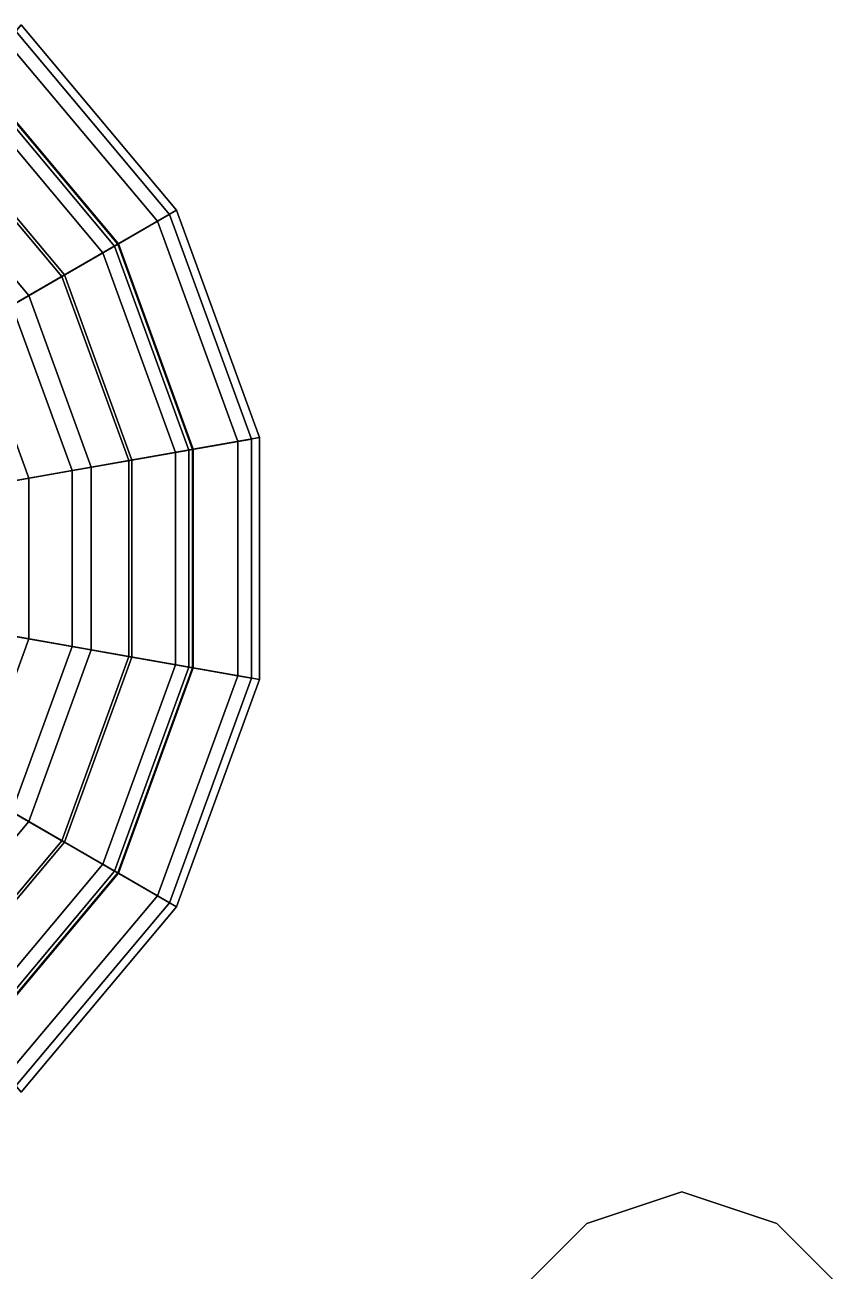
# Model space of a CAD drawing. Header units: inches. Extents: x 38074 to 101214, y 18833 to 57379.
# Drawn here: x 99014.7 to 99054.3, y 36304 to 36364.5 of the extents above; entities that cross this region are included whole.
import ezdxf

# ---------------------------------------------------------------- set-up
doc = ezdxf.new("R2010")
doc.units = ezdxf.units.IN

# ---------------------------------------------------------------- blocks, each defined once
blk = doc.blocks.new('A$C403C54AD')
for points in [[(1.855884, 0.874815, -0.031825), (1.826559, 0.857884, -0.028747), (1.826559, 0.857884, -0.028747), (1.848325, 0.883824, -0.031825)], [(1.853056, 0.873182, -0.028594), (1.855884, 0.874815, -0.031825), (1.848325, 0.883824, -0.031825), (1.846226, 0.881322, -0.028594)], [(1.853021, 0.873162, 0.131159), (1.855539, 0.874616, 0.117935), (1.848069, 0.883518, 0.117935), (1.8462, 0.881291, 0.131159)], [(1.855539, 0.874616, 0.117935), (1.854954, 0.874278, 0.089693), (1.847635, 0.883001, 0.089693), (1.848069, 0.883518, 0.117935)], [(1.854954, 0.874278, 0.089693), (1.850309, 0.871596, 0.071684), (1.844187, 0.878892, 0.071684), (1.847635, 0.883001, 0.089693)], [(1.838869, 0.864991, -0.02532), (1.853056, 0.873182, -0.028594), (1.846226, 0.881322, -0.028594), (1.835696, 0.868773, -0.02532)], [(1.848694, 0.870664, 0.140564), (1.853021, 0.873162, 0.131159), (1.8462, 0.881291, 0.131159), (1.842988, 0.877464, 0.140564)], [(1.852868, 0.873073, 0.117718), (1.850434, 0.871669, 0.130354), (1.84428, 0.879003, 0.130354), (1.846086, 0.881156, 0.117718)], [(1.852298, 0.872744, 0.090178), (1.852868, 0.873073, 0.117718), (1.846086, 0.881156, 0.117718), (1.845663, 0.880651, 0.090178)], [(1.847874, 0.87019, 0.073031), (1.852298, 0.872744, 0.090178), (1.845663, 0.880651, 0.090178), (1.84238, 0.876739, 0.073031)], [(1.850434, 0.871669, 0.130354), (1.846028, 0.869125, 0.140564), (1.84101, 0.875106, 0.140564), (1.84428, 0.879003, 0.130354)], [(1.850309, 0.871596, 0.071684), (1.844189, 0.868063, 0.061451), (1.839644, 0.873479, 0.061451), (1.844187, 0.878892, 0.071684)], [(1.846028, 0.869125, 0.140564), (1.848694, 0.870664, 0.140564), (1.842988, 0.877464, 0.140564), (1.84101, 0.875106, 0.140564)], [(1.859907, 0.863764, -0.031825), (1.826559, 0.857884, -0.028747), (1.826559, 0.857884, -0.028747), (1.855884, 0.874815, -0.031825)], [(1.85669, 0.863197, -0.028594), (1.859907, 0.863764, -0.031825), (1.855884, 0.874815, -0.031825), (1.853056, 0.873182, -0.028594)], [(1.858849, 0.863578, 0.089693), (1.853566, 0.862646, 0.071684), (1.850309, 0.871596, 0.071684), (1.854954, 0.874278, 0.089693)], [(1.856651, 0.86319, 0.131159), (1.859514, 0.863695, 0.117935), (1.855539, 0.874616, 0.117935), (1.853021, 0.873162, 0.131159)], [(1.859514, 0.863695, 0.117935), (1.858849, 0.863578, 0.089693), (1.854954, 0.874278, 0.089693), (1.855539, 0.874616, 0.117935)], [(1.840557, 0.860352, -0.02532), (1.85669, 0.863197, -0.028594), (1.853056, 0.873182, -0.028594), (1.838869, 0.864991, -0.02532)], [(1.85173, 0.862322, 0.140564), (1.856651, 0.86319, 0.131159), (1.853021, 0.873162, 0.131159), (1.848694, 0.870664, 0.140564)], [(1.856476, 0.863159, 0.117718), (1.853709, 0.862671, 0.130354), (1.850434, 0.871669, 0.130354), (1.852868, 0.873073, 0.117718)], [(1.855828, 0.863045, 0.090178), (1.856476, 0.863159, 0.117718), (1.852868, 0.873073, 0.117718), (1.852298, 0.872744, 0.090178)], [(1.850798, 0.862158, 0.073031), (1.855828, 0.863045, 0.090178), (1.852298, 0.872744, 0.090178), (1.847874, 0.87019, 0.073031)], [(1.853709, 0.862671, 0.130354), (1.848699, 0.861788, 0.140564), (1.846028, 0.869125, 0.140564), (1.850434, 0.871669, 0.130354)], [(1.853566, 0.862646, 0.071684), (1.846607, 0.861419, 0.061451), (1.844189, 0.868063, 0.061451), (1.850309, 0.871596, 0.071684)], [(1.848699, 0.861788, 0.140564), (1.85173, 0.862322, 0.140564), (1.848694, 0.870664, 0.140564), (1.846028, 0.869125, 0.140564)], [(1.844411, 0.861032, 0.063639), (1.850798, 0.862158, 0.073031), (1.847874, 0.87019, 0.073031), (1.842258, 0.866948, 0.063639)], [(1.859907, 0.852004, -0.031825), (1.826559, 0.857884, -0.028747), (1.826559, 0.857884, -0.028747), (1.859907, 0.863764, -0.031825)], [(1.85669, 0.852571, -0.028594), (1.859907, 0.852004, -0.031825), (1.859907, 0.863764, -0.031825), (1.85669, 0.863197, -0.028594)], [(1.840557, 0.855416, -0.02532), (1.85669, 0.852571, -0.028594), (1.85669, 0.863197, -0.028594), (1.840557, 0.860352, -0.02532)], [(1.85173, 0.853446, 0.140564), (1.856651, 0.852578, 0.131159), (1.856651, 0.86319, 0.131159), (1.85173, 0.862322, 0.140564)], [(1.858849, 0.85219, 0.089693), (1.853566, 0.853122, 0.071684), (1.853566, 0.862646, 0.071684), (1.858849, 0.863578, 0.089693)], [(1.856476, 0.852609, 0.117718), (1.853709, 0.853097, 0.130354), (1.853709, 0.862671, 0.130354), (1.856476, 0.863159, 0.117718)], [(1.855828, 0.852723, 0.090178), (1.856476, 0.852609, 0.117718), (1.856476, 0.863159, 0.117718), (1.855828, 0.863045, 0.090178)], [(1.856651, 0.852578, 0.131159), (1.859514, 0.852073, 0.117935), (1.859514, 0.863695, 0.117935), (1.856651, 0.86319, 0.131159)], [(1.859514, 0.852073, 0.117935), (1.858849, 0.85219, 0.089693), (1.858849, 0.863578, 0.089693), (1.859514, 0.863695, 0.117935)], [(1.853566, 0.853122, 0.071684), (1.846607, 0.854349, 0.061451), (1.846607, 0.861419, 0.061451), (1.853566, 0.862646, 0.071684)], [(1.853709, 0.853097, 0.130354), (1.848699, 0.85398, 0.140564), (1.848699, 0.861788, 0.140564), (1.853709, 0.862671, 0.130354)], [(1.850798, 0.85361, 0.073031), (1.855828, 0.852723, 0.090178), (1.855828, 0.863045, 0.090178), (1.850798, 0.862158, 0.073031)], [(1.844411, 0.854736, 0.063639), (1.850798, 0.85361, 0.073031), (1.850798, 0.862158, 0.073031), (1.844411, 0.861032, 0.063639)], [(1.848699, 0.85398, 0.140564), (1.85173, 0.853446, 0.140564), (1.85173, 0.862322, 0.140564), (1.848699, 0.861788, 0.140564)], [(1.855884, 0.840953, -0.031825), (1.826559, 0.857884, -0.028747), (1.826559, 0.857884, -0.028747), (1.859907, 0.852004, -0.031825)], [(1.848325, 0.831944, -0.031825), (1.826559, 0.857884, -0.028747), (1.826559, 0.857884, -0.028747), (1.855884, 0.840953, -0.031825)], [(1.838869, 0.850777, -0.02532), (1.853056, 0.842586, -0.028594), (1.85669, 0.852571, -0.028594), (1.840557, 0.855416, -0.02532)], [(1.842258, 0.84882, 0.063639), (1.847874, 0.845577, 0.073031), (1.850798, 0.85361, 0.073031), (1.844411, 0.854736, 0.063639)], [(1.850309, 0.844172, 0.071684), (1.844189, 0.847705, 0.061451), (1.846607, 0.854349, 0.061451), (1.853566, 0.853122, 0.071684)], [(1.846028, 0.846643, 0.140564), (1.848694, 0.845104, 0.140564), (1.85173, 0.853446, 0.140564), (1.848699, 0.85398, 0.140564)], [(1.850434, 0.844099, 0.130354), (1.846028, 0.846643, 0.140564), (1.848699, 0.85398, 0.140564), (1.853709, 0.853097, 0.130354)], [(1.847874, 0.845577, 0.073031), (1.852298, 0.843024, 0.090178), (1.855828, 0.852723, 0.090178), (1.850798, 0.85361, 0.073031)], [(1.848694, 0.845104, 0.140564), (1.853021, 0.842606, 0.131159), (1.856651, 0.852578, 0.131159), (1.85173, 0.853446, 0.140564)], [(1.854954, 0.84149, 0.089693), (1.850309, 0.844172, 0.071684), (1.853566, 0.853122, 0.071684), (1.858849, 0.85219, 0.089693)], [(1.852868, 0.842695, 0.117718), (1.850434, 0.844099, 0.130354), (1.853709, 0.853097, 0.130354), (1.856476, 0.852609, 0.117718)], [(1.852298, 0.843024, 0.090178), (1.852868, 0.842695, 0.117718), (1.856476, 0.852609, 0.117718), (1.855828, 0.852723, 0.090178)], [(1.853021, 0.842606, 0.131159), (1.855539, 0.841152, 0.117935), (1.859514, 0.852073, 0.117935), (1.856651, 0.852578, 0.131159)], [(1.853056, 0.842586, -0.028594), (1.855884, 0.840953, -0.031825), (1.859907, 0.852004, -0.031825), (1.85669, 0.852571, -0.028594)], [(1.855539, 0.841152, 0.117935), (1.854954, 0.84149, 0.089693), (1.858849, 0.85219, 0.089693), (1.859514, 0.852073, 0.117935)], [(1.835696, 0.846995, -0.02532), (1.846226, 0.834446, -0.028594), (1.853056, 0.842586, -0.028594), (1.838869, 0.850777, -0.02532)], [(1.844187, 0.836876, 0.071684), (1.839644, 0.842289, 0.061451), (1.844189, 0.847705, 0.061451), (1.850309, 0.844172, 0.071684)], [(1.84101, 0.840662, 0.140564), (1.842988, 0.838304, 0.140564), (1.848694, 0.845104, 0.140564), (1.846028, 0.846643, 0.140564)], [(1.84428, 0.836765, 0.130354), (1.84101, 0.840662, 0.140564), (1.846028, 0.846643, 0.140564), (1.850434, 0.844099, 0.130354)], [(1.84238, 0.839029, 0.073031), (1.845663, 0.835117, 0.090178), (1.852298, 0.843024, 0.090178), (1.847874, 0.845577, 0.073031)], [(1.842988, 0.838304, 0.140564), (1.8462, 0.834477, 0.131159), (1.853021, 0.842606, 0.131159), (1.848694, 0.845104, 0.140564)], [(1.847635, 0.832767, 0.089693), (1.844187, 0.836876, 0.071684), (1.850309, 0.844172, 0.071684), (1.854954, 0.84149, 0.089693)], [(1.846086, 0.834612, 0.117718), (1.84428, 0.836765, 0.130354), (1.850434, 0.844099, 0.130354), (1.852868, 0.842695, 0.117718)], [(1.845663, 0.835117, 0.090178), (1.846086, 0.834612, 0.117718), (1.852868, 0.842695, 0.117718), (1.852298, 0.843024, 0.090178)], [(1.8462, 0.834477, 0.131159), (1.848069, 0.83225, 0.117935), (1.855539, 0.841152, 0.117935), (1.853021, 0.842606, 0.131159)], [(1.846226, 0.834446, -0.028594), (1.848325, 0.831944, -0.031825), (1.855884, 0.840953, -0.031825), (1.853056, 0.842586, -0.028594)], [(1.848069, 0.83225, 0.117935), (1.847635, 0.832767, 0.089693), (1.854954, 0.84149, 0.089693), (1.855539, 0.841152, 0.117935)]]:
    blk.add_3dface(points)
for points, invisible_edges in [([(1.880431, 0.8271, -0.024899), (1.880431, 0.8271, -0.024899), (1.885048, 0.825561, -0.024899), (1.875813, 0.825561, -0.024899)], 4), ([(1.880431, 0.8271, -0.026438), (1.880431, 0.8271, -0.026438), (1.885048, 0.825561, -0.026438), (1.875813, 0.825561, -0.026438)], 4), ([(1.880431, 0.8271, -0.024899), (1.880431, 0.8271, -0.026438), (1.875813, 0.825561, -0.026438), (1.875813, 0.825561, -0.024899)], 4), ([(1.885048, 0.825561, -0.026438), (1.885048, 0.825561, -0.024899), (1.880431, 0.8271, -0.024899), (1.880431, 0.8271, -0.026438)], 1), ([(1.885048, 0.825561, -0.024899), (1.875813, 0.825561, -0.024899), (1.872735, 0.822483, -0.024899), (1.888127, 0.822483, -0.024899)], 5), ([(1.885048, 0.825561, -0.026438), (1.875813, 0.825561, -0.026438), (1.872735, 0.822483, -0.026438), (1.888127, 0.822483, -0.026438)], 5), ([(1.875813, 0.825561, -0.026438), (1.875813, 0.825561, -0.024899), (1.872735, 0.822483, -0.024899), (1.872735, 0.822483, -0.026438)], 5), ([(1.888127, 0.822483, -0.024899), (1.888127, 0.822483, -0.026438), (1.885048, 0.825561, -0.026438), (1.885048, 0.825561, -0.024899)], 5)]:
    blk.add_3dface(points, dxfattribs=dict(invisible_edges=invisible_edges))

msp = doc.modelspace()

# ---------------------------------------------------------------- block references
at = {"xscale": 1000, "yscale": 1000, "zscale": 1000}
msp.add_blockref('A$C403C54AD', (97166.182, 35480.698, 0.599), dxfattribs=at)

doc.saveas('drawing.dxf')
